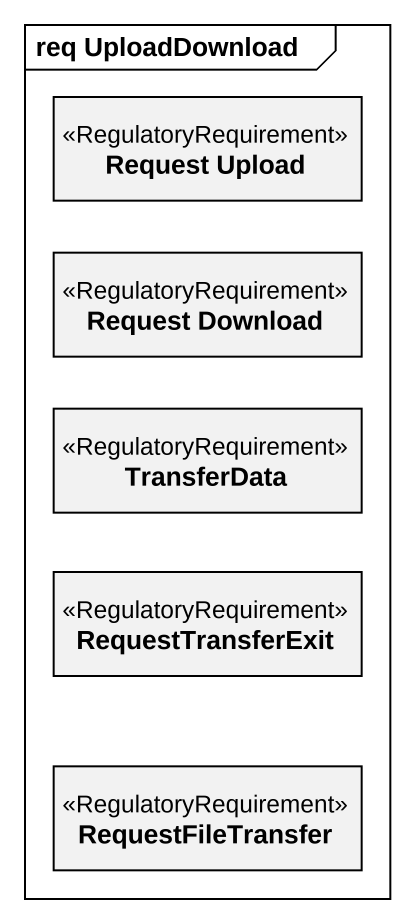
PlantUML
@startuml
mainframe req UploadDownload
hide circle
hide empty members
class "Request Upload" as Request_Upload <<RegulatoryRequirement>>
class "Request Download" as Request_Download <<RegulatoryRequirement>>
class TransferData <<RegulatoryRequirement>>
class RequestTransferExit <<RegulatoryRequirement>>
class RequestFileTransfer <<RegulatoryRequirement>>
@enduml
